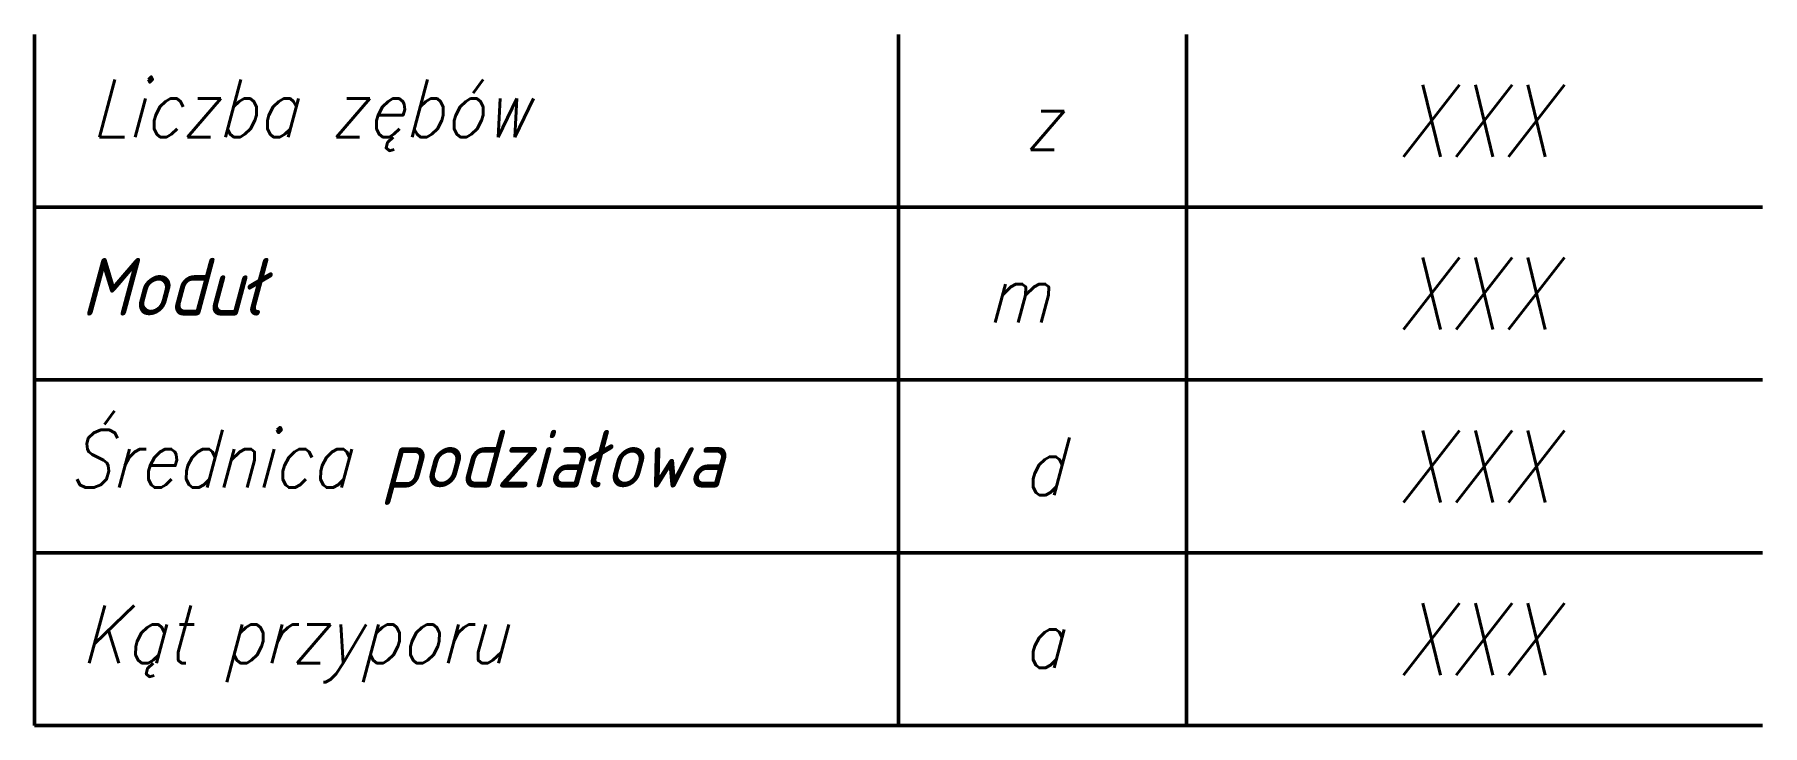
# Model space of a CAD drawing. Header units: millimetres. Extents: x 192.7 to 252.7, y 224.3 to 248.3.
import ezdxf
from ezdxf.enums import TextEntityAlignment as Align

# ---------------------------------------------------------------- set-up
doc = ezdxf.new("R2010")
doc.units = ezdxf.units.MM
doc.header["$LTSCALE"] = 0.5
doc.layers.add('111-NAPISY', color=111, linetype='Continuous', lineweight=18)
doc.layers.add('41-GRUBA CIĄGŁA', color=41, linetype='Continuous', lineweight=50)
doc.styles.get("Standard").update_dxf_attribs({"font": 'simplex.shx', "width": 0.85, "oblique": 15})

msp = doc.modelspace()

# ---------------------------------------------------------------- linework, layer by layer
at = {"layer": '41-GRUBA CIĄGŁA'}
for p, q in [((192.745, 224.284), (192.745, 248.284)), ((222.745, 248.284), (222.745, 224.284)), ((232.745, 248.284), (232.745, 224.284)), ((252.745, 242.284), (192.745, 242.284)), ((252.745, 236.284), (192.745, 236.284)), ((252.745, 230.284), (192.745, 230.284)), ((252.745, 224.284), (192.745, 224.284))]:
    msp.add_line(p, q, dxfattribs=at)

# ---------------------------------------------------------------- texts
at = {"layer": '111-NAPISY', "oblique": 15, "width": 0.85}
for s, p in [('Liczba zębów', (194.707, 245.724)), ('Moduł', (194.358, 239.522)), ('Średnica podziałowa', (193.931, 233.548)), ('Kąt przyporu', (194.355, 227.453))]:
    msp.add_text(s, height=2, dxfattribs=at).set_placement(p, align=Align.MIDDLE_LEFT)
for s, p in [('z', (227.745, 245.284)), ('d', (227.745, 233.284)), ('a', (227.745, 227.284))]:
    msp.add_text(s, height=2, dxfattribs=at).set_placement(p, align=Align.MIDDLE)
msp.add_text('m', height=2, dxfattribs=at).set_placement((227.995, 238.284), align=Align.RIGHT)
at = {"layer": '111-NAPISY', "oblique": 15, "width": 0.85, "flags": 8}
for p in [(242.745, 245.284), (242.745, 239.284), (242.745, 233.284), (242.745, 227.284)]:
    msp.add_attdef('XXX', text='', height=2.5, dxfattribs=at).set_placement(p, align=Align.MIDDLE_CENTER)

doc.saveas('drawing.dxf')
